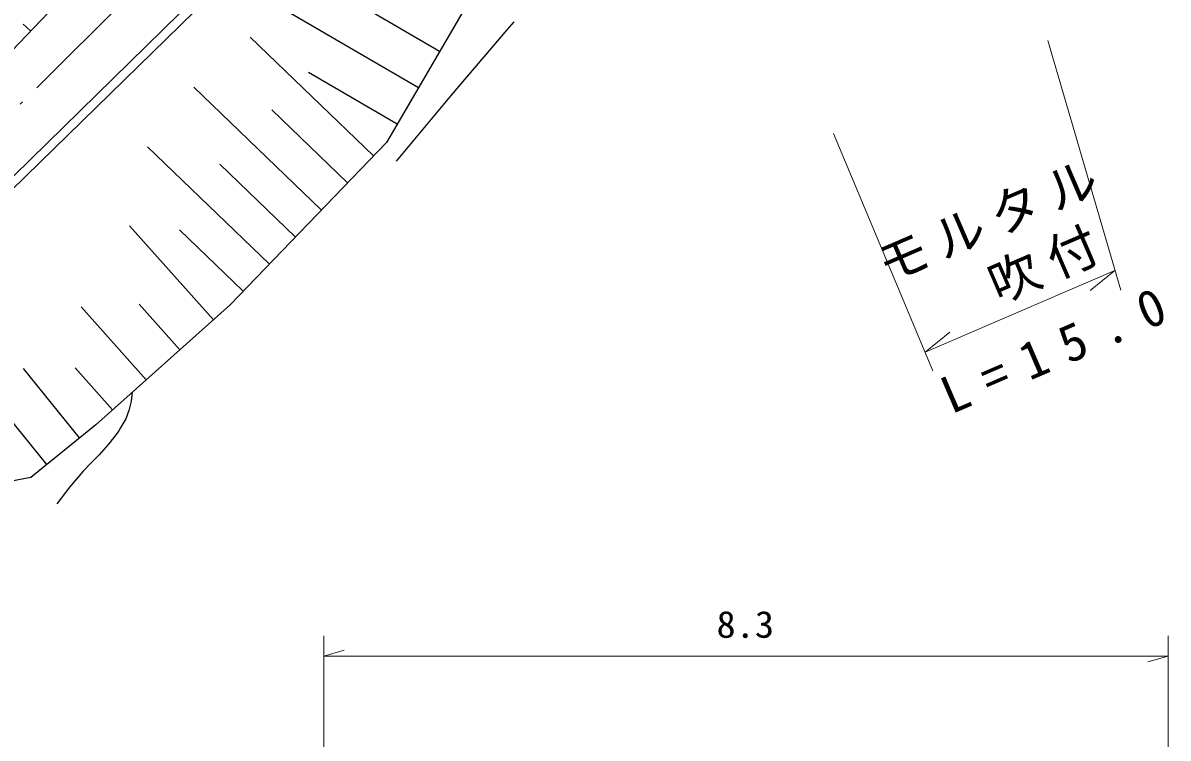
# Model space of a CAD drawing. Units: millimetres, scale not verified, with parts at other scales. Extents: x 40000 to 680000, y 20000 to 380000.
# Drawn here: x 333400 to 389697, y 262905 to 298064 of the extents above; entities that cross this region are included whole.
import ezdxf
from ezdxf.enums import TextEntityAlignment as Align

# ---------------------------------------------------------------- set-up
doc = ezdxf.new("R2010")
doc.units = ezdxf.units.MM
doc.header["$LTSCALE"] = 1000
doc.linetypes.add('USER1', pattern=[10, 7.868852, -0.983607, 0.163934, -0.983607])
for name, color, linetype, lineweight in [('M-BGD', 7, 'Continuous', 25), ('M-BMK', 2, 'Continuous', 13), ('M-STR-HTXT', 7, 'Continuous', 13)]:
    doc.layers.add(name, color=color, linetype=linetype, lineweight=lineweight)
doc.styles.add('ＭＳ ゴシック', font='')
doc.styles.get('ＭＳ ゴシック').set_extended_font_data('MS Gothic')

msp = doc.modelspace()

# ---------------------------------------------------------------- linework, layer by layer
at = {"layer": 'M-BGD'}
for p, q in [((353526, 318294), (326288, 289842)), ((326810, 284538), (357566, 314680)), ((358065, 314471), (326847, 283997)), ((356482, 301126), (351280, 292191)), ((352841, 294871), (346227, 298722)), ((353881, 296658), (350309, 298738)), ((333778, 297666), (333419, 298010)), ((357205, 297722), (357321, 297854)), ((357321, 297854), (357553, 298118)), ((350640, 291525), (344576, 297360)), ((354464, 294515), (357205, 297722)), ((351800, 293084), (347436, 295625)), ((348079, 288863), (341807, 294898)), ((351770, 291270), (354464, 294515)), ((349359, 290194), (345630, 293783)), ((351280, 292191), (343596, 284205)), ((345517, 286201), (339520, 291971)), ((346798, 287532), (343076, 291113)), ((342770, 283467), (338641, 288094)), ((344236, 284870), (341094, 287894)), ((339464, 280518), (336265, 284103)), ((343596, 284205), (336985, 278306)), ((341117, 281992), (339118, 284232)), ((336185, 277658), (333423, 281071)), ((337811, 279043), (335971, 281105)), ((338779, 279907), (338718, 279465)), ((338718, 279465), (338616, 279017)), ((338616, 279017), (338453, 278603)), ((334584, 276363), (332733, 278652)), ((336985, 278306), (333784, 275716)), ((338222, 278187), (338126, 278039)), ((338453, 278603), (338222, 278187)), ((338027, 277894), (337613, 277353)), ((338126, 278039), (338027, 277894)), ((337613, 277353), (337143, 276826)), ((336758, 276437), (336360, 276030)), ((337143, 276826), (336758, 276437)), ((336360, 276030), (335708, 275264)), ((333784, 275716), (329000, 274817)), ((335708, 275264), (335076, 274427))]:
    msp.add_line(p, q, dxfattribs=at)
at = {"layer": 'M-BMK', "linetype": 'USER1'}
msp.add_line((312829, 273698), (355028, 315739), dxfattribs=at)
at = {"layer": 'M-STR-HTXT'}
for p, q in [((387368, 284918), (383792, 297191)), ((373256, 292633), (378138, 280953)), ((377752, 281875), (387086, 285886)), ((387086, 285886), (385874, 284908)), ((377752, 281875), (378965, 282853)), ((348197, 254514), (348197, 267940)), ((389697, 267940), (389697, 254514)), ((348197, 266940), (349197, 267220)), ((348197, 266940), (389697, 266940)), ((389697, 266940), (388697, 266660))]:
    msp.add_line(p, q, dxfattribs=at)

# ---------------------------------------------------------------- texts
at = {"layer": 'M-STR-HTXT', "style": 'ＭＳ ゴシック', "width": 1.05}
msp.add_text('8.3', height=1320, dxfattribs=at).set_placement((367497, 267440), align=Align.BOTTOM_LEFT)
at = {"layer": 'M-STR-HTXT', "char_height": 1833, "attachment_point": 7, "rotation": 23.3, "style": 'ＭＳ ゴシック'}
for s, insert in [('\\T1.2;モルタル', (375925, 285111)), ('\\T1.24;吹付', (381440, 284056)), ('\\T1.68;L=15.0', (379042, 278781))]:
    msp.add_mtext(s, dxfattribs=dict(at, insert=insert))

doc.saveas('drawing.dxf')
